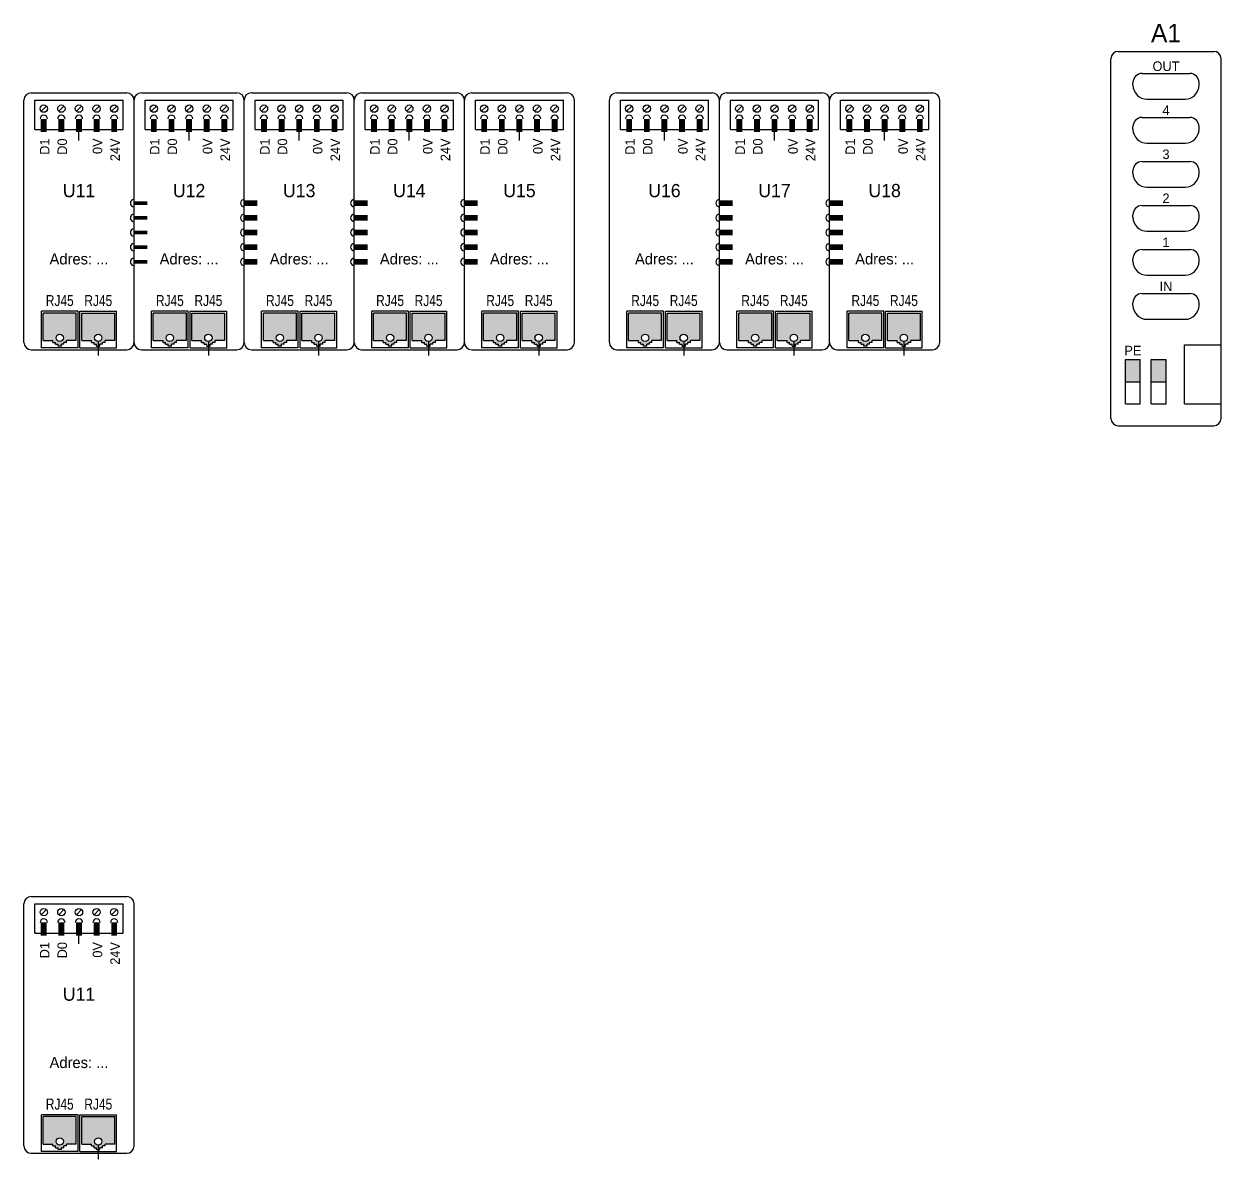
# Model space of a CAD drawing. Header units: millimetres. Extents: x -7152 to 5843, y -5056 to 10205.
# Drawn here: x -6690 to -6526.9, y -250.8 to -96.2 of the extents above; entities that cross this region are included whole.
import ezdxf
from ezdxf.enums import TextEntityAlignment as Align

# ---------------------------------------------------------------- set-up
doc = ezdxf.new("R2010")
doc.units = ezdxf.units.MM
doc.styles.add('ISOPLUS', font='isoplus')

msp = doc.modelspace()

# ---------------------------------------------------------------- hatches: boundary and pattern name
at = {"linetype": 'Continuous'}
h = msp.add_hatch(color=254, dxfattribs=at)
h.dxf.hatch_style = 1
h.paths.add_polyline_path([(-6682.84, -135.55), (-6687.34, -135.55), (-6687.34, -139.3), (-6686.015, -139.3), (-6686.015, -139.55), (-6685.665, -139.55), (-6685.665, -139.8), (-6685.315, -139.8), (-6685.315, -140.05), (-6685.09, -140.05), (-6685.09, -139.432, -0.4142136), (-6685.59, -138.932, -1), (-6684.59, -138.932, -0.4142136), (-6685.09, -139.432), (-6685.09, -140.05), (-6684.865, -140.05), (-6684.865, -139.8), (-6684.515, -139.8), (-6684.515, -139.55), (-6684.165, -139.55), (-6684.165, -139.3), (-6682.84, -139.3)])
h = msp.add_hatch(color=254, dxfattribs=at)
h.dxf.hatch_style = 1
h.paths.add_polyline_path([(-6677.59, -135.55), (-6682.09, -135.55), (-6682.09, -139.3), (-6680.765, -139.3), (-6680.765, -139.55), (-6680.415, -139.55), (-6680.415, -139.8), (-6680.065, -139.8), (-6680.065, -140.05), (-6679.84, -140.05), (-6679.84, -139.432, -0.4142136), (-6680.34, -138.932, -1), (-6679.34, -138.932, -0.4142136), (-6679.84, -139.432), (-6679.84, -140.05), (-6679.615, -140.05), (-6679.615, -139.8), (-6679.265, -139.8), (-6679.265, -139.55), (-6678.915, -139.55), (-6678.915, -139.3), (-6677.59, -139.3)])
h = msp.add_hatch(color=254, dxfattribs=at)
h.dxf.hatch_style = 1
h.paths.add_polyline_path([(-6667.84, -135.55), (-6672.34, -135.55), (-6672.34, -139.3), (-6671.015, -139.3), (-6671.015, -139.55), (-6670.665, -139.55), (-6670.665, -139.8), (-6670.315, -139.8), (-6670.315, -140.05), (-6670.09, -140.05), (-6670.09, -139.432, -0.4142136), (-6670.59, -138.932, -1), (-6669.59, -138.932, -0.4142136), (-6670.09, -139.432), (-6670.09, -140.05), (-6669.865, -140.05), (-6669.865, -139.8), (-6669.515, -139.8), (-6669.515, -139.55), (-6669.165, -139.55), (-6669.165, -139.3), (-6667.84, -139.3)])
h = msp.add_hatch(color=254, dxfattribs=at)
h.dxf.hatch_style = 1
h.paths.add_polyline_path([(-6662.59, -135.55), (-6667.09, -135.55), (-6667.09, -139.3), (-6665.765, -139.3), (-6665.765, -139.55), (-6665.415, -139.55), (-6665.415, -139.8), (-6665.065, -139.8), (-6665.065, -140.05), (-6664.84, -140.05), (-6664.84, -139.432, -0.4142136), (-6665.34, -138.932, -1), (-6664.34, -138.932, -0.4142136), (-6664.84, -139.432), (-6664.84, -140.05), (-6664.615, -140.05), (-6664.615, -139.8), (-6664.265, -139.8), (-6664.265, -139.55), (-6663.915, -139.55), (-6663.915, -139.3), (-6662.59, -139.3)])
h = msp.add_hatch(color=254, dxfattribs=at)
h.dxf.hatch_style = 1
h.paths.add_polyline_path([(-6652.84, -135.55), (-6657.34, -135.55), (-6657.34, -139.3), (-6656.015, -139.3), (-6656.015, -139.55), (-6655.665, -139.55), (-6655.665, -139.8), (-6655.315, -139.8), (-6655.315, -140.05), (-6655.09, -140.05), (-6655.09, -139.432, -0.4142136), (-6655.59, -138.932, -1), (-6654.59, -138.932, -0.4142136), (-6655.09, -139.432), (-6655.09, -140.05), (-6654.865, -140.05), (-6654.865, -139.8), (-6654.515, -139.8), (-6654.515, -139.55), (-6654.165, -139.55), (-6654.165, -139.3), (-6652.84, -139.3)])
h = msp.add_hatch(color=254, dxfattribs=at)
h.dxf.hatch_style = 1
h.paths.add_polyline_path([(-6647.59, -135.55), (-6652.09, -135.55), (-6652.09, -139.3), (-6650.765, -139.3), (-6650.765, -139.55), (-6650.415, -139.55), (-6650.415, -139.8), (-6650.065, -139.8), (-6650.065, -140.05), (-6649.84, -140.05), (-6649.84, -139.432, -0.4142136), (-6650.34, -138.932, -1), (-6649.34, -138.932, -0.4142136), (-6649.84, -139.432), (-6649.84, -140.05), (-6649.615, -140.05), (-6649.615, -139.8), (-6649.265, -139.8), (-6649.265, -139.55), (-6648.915, -139.55), (-6648.915, -139.3), (-6647.59, -139.3)])
h = msp.add_hatch(color=254, dxfattribs=at)
h.dxf.hatch_style = 1
h.paths.add_polyline_path([(-6637.84, -135.55), (-6642.34, -135.55), (-6642.34, -139.3), (-6641.015, -139.3), (-6641.015, -139.55), (-6640.665, -139.55), (-6640.665, -139.8), (-6640.315, -139.8), (-6640.315, -140.05), (-6640.09, -140.05), (-6640.09, -139.432, -0.4142136), (-6640.59, -138.932, -1), (-6639.59, -138.932, -0.4142136), (-6640.09, -139.432), (-6640.09, -140.05), (-6639.865, -140.05), (-6639.865, -139.8), (-6639.515, -139.8), (-6639.515, -139.55), (-6639.165, -139.55), (-6639.165, -139.3), (-6637.84, -139.3)])
h = msp.add_hatch(color=254, dxfattribs=at)
h.dxf.hatch_style = 1
h.paths.add_polyline_path([(-6632.59, -135.55), (-6637.09, -135.55), (-6637.09, -139.3), (-6635.765, -139.3), (-6635.765, -139.55), (-6635.415, -139.55), (-6635.415, -139.8), (-6635.065, -139.8), (-6635.065, -140.05), (-6634.84, -140.05), (-6634.84, -139.432, -0.4142136), (-6635.34, -138.932, -1), (-6634.34, -138.932, -0.4142136), (-6634.84, -139.432), (-6634.84, -140.05), (-6634.615, -140.05), (-6634.615, -139.8), (-6634.265, -139.8), (-6634.265, -139.55), (-6633.915, -139.55), (-6633.915, -139.3), (-6632.59, -139.3)])
h = msp.add_hatch(color=254, dxfattribs=at)
h.dxf.hatch_style = 1
h.paths.add_polyline_path([(-6622.84, -135.55), (-6627.34, -135.55), (-6627.34, -139.3), (-6626.015, -139.3), (-6626.015, -139.55), (-6625.665, -139.55), (-6625.665, -139.8), (-6625.315, -139.8), (-6625.315, -140.05), (-6625.09, -140.05), (-6625.09, -139.432, -0.4142136), (-6625.59, -138.932, -1), (-6624.59, -138.932, -0.4142136), (-6625.09, -139.432), (-6625.09, -140.05), (-6624.865, -140.05), (-6624.865, -139.8), (-6624.515, -139.8), (-6624.515, -139.55), (-6624.165, -139.55), (-6624.165, -139.3), (-6622.84, -139.3)])
h = msp.add_hatch(color=254, dxfattribs=at)
h.dxf.hatch_style = 1
h.paths.add_polyline_path([(-6619.34, -138.932, -0.4142136), (-6619.84, -139.432), (-6619.84, -140.05), (-6619.615, -140.05), (-6619.615, -139.8), (-6619.265, -139.8), (-6619.265, -139.55), (-6618.915, -139.55), (-6618.915, -139.3), (-6617.59, -139.3), (-6617.59, -135.55), (-6622.09, -135.55), (-6622.09, -139.3), (-6620.765, -139.3), (-6620.765, -139.55), (-6620.415, -139.55), (-6620.415, -139.8), (-6620.065, -139.8), (-6620.065, -140.05), (-6619.84, -140.05), (-6619.84, -139.432, -0.4142136), (-6620.34, -138.932, -1)])
h = msp.add_hatch(color=254, dxfattribs=at)
h.dxf.hatch_style = 1
h.paths.add_polyline_path([(-6603.088, -135.55), (-6607.588, -135.55), (-6607.588, -139.3), (-6606.263, -139.3), (-6606.263, -139.55), (-6605.913, -139.55), (-6605.913, -139.8), (-6605.563, -139.8), (-6605.563, -140.05), (-6605.338, -140.05), (-6605.338, -139.432, -0.4142136), (-6605.838, -138.932, -1), (-6604.838, -138.932, -0.4142136), (-6605.338, -139.432), (-6605.338, -140.05), (-6605.113, -140.05), (-6605.113, -139.8), (-6604.763, -139.8), (-6604.763, -139.55), (-6604.413, -139.55), (-6604.413, -139.3), (-6603.088, -139.3)])
h = msp.add_hatch(color=254, dxfattribs=at)
h.dxf.hatch_style = 1
h.paths.add_polyline_path([(-6597.838, -135.55), (-6602.338, -135.55), (-6602.338, -139.3), (-6601.013, -139.3), (-6601.013, -139.55), (-6600.663, -139.55), (-6600.663, -139.8), (-6600.313, -139.8), (-6600.313, -140.05), (-6600.088, -140.05), (-6600.088, -139.432, -0.4142136), (-6600.588, -138.932, -1), (-6599.588, -138.932, -0.4142136), (-6600.088, -139.432), (-6600.088, -140.05), (-6599.863, -140.05), (-6599.863, -139.8), (-6599.513, -139.8), (-6599.513, -139.55), (-6599.163, -139.55), (-6599.163, -139.3), (-6597.838, -139.3)])
h = msp.add_hatch(color=254, dxfattribs=at)
h.dxf.hatch_style = 1
h.paths.add_polyline_path([(-6588.088, -135.55), (-6592.588, -135.55), (-6592.588, -139.3), (-6591.263, -139.3), (-6591.263, -139.55), (-6590.913, -139.55), (-6590.913, -139.8), (-6590.563, -139.8), (-6590.563, -140.05), (-6590.338, -140.05), (-6590.338, -139.432, -0.4142136), (-6590.838, -138.932, -1), (-6589.838, -138.932, -0.4142136), (-6590.338, -139.432), (-6590.338, -140.05), (-6590.113, -140.05), (-6590.113, -139.8), (-6589.763, -139.8), (-6589.763, -139.55), (-6589.413, -139.55), (-6589.413, -139.3), (-6588.088, -139.3)])
h = msp.add_hatch(color=254, dxfattribs=at)
h.dxf.hatch_style = 1
h.paths.add_polyline_path([(-6582.838, -135.55), (-6587.338, -135.55), (-6587.338, -139.3), (-6586.013, -139.3), (-6586.013, -139.55), (-6585.663, -139.55), (-6585.663, -139.8), (-6585.313, -139.8), (-6585.313, -140.05), (-6585.088, -140.05), (-6585.088, -139.432, -0.4142136), (-6585.588, -138.932, -1), (-6584.588, -138.932, -0.4142136), (-6585.088, -139.432), (-6585.088, -140.05), (-6584.863, -140.05), (-6584.863, -139.8), (-6584.513, -139.8), (-6584.513, -139.55), (-6584.163, -139.55), (-6584.163, -139.3), (-6582.838, -139.3)])
h = msp.add_hatch(color=254, dxfattribs=at)
h.dxf.hatch_style = 1
h.paths.add_polyline_path([(-6573.088, -135.55), (-6577.588, -135.55), (-6577.588, -139.3), (-6576.263, -139.3), (-6576.263, -139.55), (-6575.913, -139.55), (-6575.913, -139.8), (-6575.563, -139.8), (-6575.563, -140.05), (-6575.338, -140.05), (-6575.338, -139.432, -0.4142136), (-6575.838, -138.932, -1), (-6574.838, -138.932, -0.4142136), (-6575.338, -139.432), (-6575.338, -140.05), (-6575.113, -140.05), (-6575.113, -139.8), (-6574.763, -139.8), (-6574.763, -139.55), (-6574.413, -139.55), (-6574.413, -139.3), (-6573.088, -139.3)])
h = msp.add_hatch(color=254, dxfattribs=at)
h.dxf.hatch_style = 1
h.paths.add_polyline_path([(-6567.838, -135.55), (-6572.338, -135.55), (-6572.338, -139.3), (-6571.013, -139.3), (-6571.013, -139.55), (-6570.663, -139.55), (-6570.663, -139.8), (-6570.313, -139.8), (-6570.313, -140.05), (-6570.088, -140.05), (-6570.088, -139.432, -0.4142136), (-6570.588, -138.932, -1), (-6569.588, -138.932, -0.4142136), (-6570.088, -139.432), (-6570.088, -140.05), (-6569.863, -140.05), (-6569.863, -139.8), (-6569.513, -139.8), (-6569.513, -139.55), (-6569.163, -139.55), (-6569.163, -139.3), (-6567.838, -139.3)])
h = msp.add_hatch(color=254, dxfattribs=at)
h.dxf.hatch_style = 1
h.paths.add_polyline_path([(-6537.882, -141.905), (-6539.882, -141.905), (-6539.882, -144.905), (-6537.882, -144.905)])
h = msp.add_hatch(color=254, dxfattribs=at)
h.dxf.hatch_style = 1
h.paths.add_polyline_path([(-6536.382, -144.905), (-6534.382, -144.905), (-6534.382, -141.905), (-6536.382, -141.905)])
h = msp.add_hatch(color=254, dxfattribs=at)
h.dxf.hatch_style = 1
h.paths.add_polyline_path([(-6682.84, -245.047), (-6687.34, -245.047), (-6687.34, -248.797), (-6686.015, -248.797), (-6686.015, -249.047), (-6685.665, -249.047), (-6685.665, -249.297), (-6685.315, -249.297), (-6685.315, -249.547), (-6685.09, -249.547), (-6685.09, -248.93, -0.4142136), (-6685.59, -248.43, -1), (-6684.59, -248.43, -0.4142136), (-6685.09, -248.93), (-6685.09, -249.547), (-6684.865, -249.547), (-6684.865, -249.297), (-6684.515, -249.297), (-6684.515, -249.047), (-6684.165, -249.047), (-6684.165, -248.797), (-6682.84, -248.797)])
h = msp.add_hatch(color=254, dxfattribs=at)
h.dxf.hatch_style = 1
h.paths.add_polyline_path([(-6677.59, -245.047), (-6682.09, -245.047), (-6682.09, -248.797), (-6680.765, -248.797), (-6680.765, -249.047), (-6680.415, -249.047), (-6680.415, -249.297), (-6680.065, -249.297), (-6680.065, -249.547), (-6679.84, -249.547), (-6679.84, -248.93, -0.4142136), (-6680.34, -248.43, -1), (-6679.34, -248.43, -0.4142136), (-6679.84, -248.93), (-6679.84, -249.547), (-6679.615, -249.547), (-6679.615, -249.297), (-6679.265, -249.297), (-6679.265, -249.047), (-6678.915, -249.047), (-6678.915, -248.797), (-6677.59, -248.797)])

# ---------------------------------------------------------------- linework, layer by layer
at = {"color": 7, "linetype": 'Continuous'}
for p, q in [((-6541.882, -149.905), (-6541.882, -100.905)), ((-6540.882, -99.905), (-6527.882, -99.905)), ((-6526.882, -149.905), (-6526.882, -100.905)), ((-6538.882, -104.505), (-6538.882, -104.155)), ((-6537.632, -102.905), (-6531.132, -102.905)), ((-6529.882, -104.505), (-6529.882, -104.155)), ((-6688.965, -105.55), (-6675.965, -105.55)), ((-6673.965, -105.55), (-6660.965, -105.55)), ((-6658.965, -105.55), (-6645.965, -105.55)), ((-6643.965, -105.55), (-6630.965, -105.55)), ((-6628.965, -105.55), (-6615.965, -105.55)), ((-6609.213, -105.55), (-6596.213, -105.55)), ((-6594.213, -105.55), (-6581.213, -105.55)), ((-6579.213, -105.55), (-6566.213, -105.55)), ((-6689.965, -139.55), (-6689.965, -106.55)), ((-6688.465, -106.55), (-6676.465, -106.55)), ((-6688.465, -110.55), (-6688.465, -106.55)), ((-6687.618, -108.056), (-6686.911, -107.349)), ((-6685.218, -108.056), (-6684.511, -107.349)), ((-6682.818, -108.056), (-6682.111, -107.349)), ((-6680.418, -108.056), (-6679.711, -107.349)), ((-6678.018, -108.056), (-6677.311, -107.349)), ((-6676.465, -110.55), (-6676.465, -106.55)), ((-6674.965, -139.55), (-6674.965, -106.55)), ((-6673.465, -106.55), (-6661.465, -106.55)), ((-6673.465, -110.55), (-6673.465, -106.55)), ((-6672.618, -108.056), (-6671.911, -107.349)), ((-6670.218, -108.056), (-6669.511, -107.349)), ((-6667.818, -108.056), (-6667.111, -107.349)), ((-6665.418, -108.056), (-6664.711, -107.349)), ((-6663.018, -108.056), (-6662.311, -107.349)), ((-6661.465, -110.55), (-6661.465, -106.55)), ((-6659.965, -139.55), (-6659.965, -106.55)), ((-6658.465, -106.55), (-6646.465, -106.55)), ((-6658.465, -110.55), (-6658.465, -106.55)), ((-6657.618, -108.056), (-6656.911, -107.349)), ((-6655.218, -108.056), (-6654.511, -107.349)), ((-6652.818, -108.056), (-6652.111, -107.349)), ((-6650.418, -108.056), (-6649.711, -107.349)), ((-6648.018, -108.056), (-6647.311, -107.349)), ((-6646.465, -110.55), (-6646.465, -106.55)), ((-6644.965, -139.55), (-6644.965, -106.55)), ((-6643.465, -106.55), (-6631.465, -106.55)), ((-6643.465, -110.55), (-6643.465, -106.55)), ((-6642.618, -108.056), (-6641.911, -107.349)), ((-6640.218, -108.056), (-6639.511, -107.349)), ((-6637.818, -108.056), (-6637.111, -107.349)), ((-6635.418, -108.056), (-6634.711, -107.349)), ((-6633.018, -108.056), (-6632.311, -107.349)), ((-6631.465, -110.55), (-6631.465, -106.55)), ((-6629.965, -139.55), (-6629.965, -106.55)), ((-6628.465, -106.55), (-6616.465, -106.55)), ((-6628.465, -110.55), (-6628.465, -106.55)), ((-6627.618, -108.056), (-6626.911, -107.349)), ((-6625.218, -108.056), (-6624.511, -107.349)), ((-6622.818, -108.056), (-6622.111, -107.349)), ((-6620.418, -108.056), (-6619.711, -107.349)), ((-6618.018, -108.056), (-6617.311, -107.349)), ((-6616.465, -110.55), (-6616.465, -106.55)), ((-6614.965, -139.55), (-6614.965, -106.55)), ((-6610.213, -139.55), (-6610.213, -106.55)), ((-6608.713, -106.55), (-6596.713, -106.55)), ((-6608.713, -110.55), (-6608.713, -106.55)), ((-6607.867, -108.056), (-6607.16, -107.349)), ((-6605.467, -108.056), (-6604.76, -107.349)), ((-6603.067, -108.056), (-6602.36, -107.349)), ((-6600.667, -108.056), (-6599.96, -107.349)), ((-6598.267, -108.056), (-6597.56, -107.349)), ((-6596.713, -110.55), (-6596.713, -106.55)), ((-6595.213, -139.55), (-6595.213, -106.55)), ((-6593.713, -106.55), (-6581.713, -106.55)), ((-6593.713, -110.55), (-6593.713, -106.55)), ((-6592.867, -108.056), (-6592.16, -107.349)), ((-6590.467, -108.056), (-6589.76, -107.349)), ((-6588.067, -108.056), (-6587.36, -107.349)), ((-6585.667, -108.056), (-6584.96, -107.349)), ((-6583.267, -108.056), (-6582.56, -107.349)), ((-6581.713, -110.55), (-6581.713, -106.55)), ((-6580.213, -139.55), (-6580.213, -106.55)), ((-6578.713, -106.55), (-6566.713, -106.55)), ((-6578.713, -110.55), (-6578.713, -106.55)), ((-6577.867, -108.056), (-6577.16, -107.349)), ((-6575.467, -108.056), (-6574.76, -107.349)), ((-6573.067, -108.056), (-6572.36, -107.349)), ((-6570.667, -108.056), (-6569.96, -107.349)), ((-6568.267, -108.056), (-6567.56, -107.349)), ((-6566.713, -110.55), (-6566.713, -106.55)), ((-6565.213, -139.55), (-6565.213, -106.55)), ((-6536.982, -106.405), (-6531.782, -106.405)), ((-6537.632, -108.905), (-6531.132, -108.905)), ((-6688.465, -110.55), (-6676.465, -110.55)), ((-6682.465, -112.025), (-6682.465, -109.779)), ((-6673.465, -110.55), (-6661.465, -110.55)), ((-6667.465, -112.025), (-6667.465, -109.779)), ((-6658.465, -110.55), (-6646.465, -110.55)), ((-6652.465, -112.025), (-6652.465, -109.779)), ((-6643.465, -110.55), (-6631.465, -110.55)), ((-6637.465, -112.025), (-6637.465, -109.779)), ((-6628.465, -110.55), (-6616.465, -110.55)), ((-6622.465, -112.025), (-6622.465, -109.779)), ((-6608.713, -110.55), (-6596.713, -110.55)), ((-6602.713, -112.025), (-6602.713, -109.779)), ((-6593.713, -110.55), (-6581.713, -110.55)), ((-6587.713, -112.025), (-6587.713, -109.779)), ((-6578.713, -110.55), (-6566.713, -110.55)), ((-6572.713, -112.025), (-6572.713, -109.779)), ((-6538.882, -110.505), (-6538.882, -110.155)), ((-6529.882, -110.505), (-6529.882, -110.155)), ((-6536.982, -112.405), (-6531.782, -112.405)), ((-6537.632, -114.905), (-6531.132, -114.905)), ((-6538.882, -116.505), (-6538.882, -116.155)), ((-6529.882, -116.505), (-6529.882, -116.155)), ((-6536.982, -118.405), (-6531.782, -118.405)), ((-6538.882, -122.505), (-6538.882, -122.155)), ((-6537.632, -120.905), (-6531.132, -120.905)), ((-6529.882, -122.505), (-6529.882, -122.155)), ((-6536.982, -124.405), (-6531.782, -124.405)), ((-6537.632, -126.905), (-6531.132, -126.905)), ((-6538.882, -128.505), (-6538.882, -128.155)), ((-6529.882, -128.505), (-6529.882, -128.155)), ((-6536.982, -130.405), (-6531.782, -130.405)), ((-6537.632, -132.905), (-6531.132, -132.905)), ((-6682.59, -135.3), (-6687.59, -135.3)), ((-6687.59, -140.3), (-6687.59, -135.3)), ((-6682.59, -140.3), (-6682.59, -135.3)), ((-6682.34, -140.3), (-6682.34, -135.3)), ((-6682.34, -135.3), (-6677.34, -135.3)), ((-6677.34, -140.3), (-6677.34, -135.3)), ((-6667.59, -135.3), (-6672.59, -135.3)), ((-6672.59, -140.3), (-6672.59, -135.3)), ((-6667.59, -140.3), (-6667.59, -135.3)), ((-6667.34, -135.3), (-6662.34, -135.3)), ((-6667.34, -140.3), (-6667.34, -135.3)), ((-6662.34, -140.3), (-6662.34, -135.3)), ((-6652.59, -135.3), (-6657.59, -135.3)), ((-6657.59, -140.3), (-6657.59, -135.3)), ((-6652.59, -140.3), (-6652.59, -135.3)), ((-6652.34, -135.3), (-6647.34, -135.3)), ((-6652.34, -140.3), (-6652.34, -135.3)), ((-6647.34, -140.3), (-6647.34, -135.3)), ((-6642.59, -140.3), (-6642.59, -135.3)), ((-6637.59, -135.3), (-6642.59, -135.3)), ((-6637.59, -140.3), (-6637.59, -135.3)), ((-6637.34, -140.3), (-6637.34, -135.3)), ((-6637.34, -135.3), (-6632.34, -135.3)), ((-6632.34, -140.3), (-6632.34, -135.3)), ((-6622.59, -135.3), (-6627.59, -135.3)), ((-6627.59, -140.3), (-6627.59, -135.3)), ((-6622.59, -140.3), (-6622.59, -135.3)), ((-6622.34, -135.3), (-6617.34, -135.3)), ((-6622.34, -140.3), (-6622.34, -135.3)), ((-6617.34, -140.3), (-6617.34, -135.3)), ((-6602.838, -135.3), (-6607.838, -135.3)), ((-6607.838, -140.3), (-6607.838, -135.3)), ((-6602.838, -140.3), (-6602.838, -135.3)), ((-6602.588, -135.3), (-6597.588, -135.3)), ((-6602.588, -140.3), (-6602.588, -135.3)), ((-6597.588, -140.3), (-6597.588, -135.3)), ((-6587.838, -135.3), (-6592.838, -135.3)), ((-6592.838, -140.3), (-6592.838, -135.3)), ((-6587.838, -140.3), (-6587.838, -135.3)), ((-6587.588, -135.3), (-6582.588, -135.3)), ((-6587.588, -140.3), (-6587.588, -135.3)), ((-6582.588, -140.3), (-6582.588, -135.3)), ((-6572.838, -135.3), (-6577.838, -135.3)), ((-6577.838, -140.3), (-6577.838, -135.3)), ((-6572.838, -140.3), (-6572.838, -135.3)), ((-6572.588, -135.3), (-6567.588, -135.3)), ((-6572.588, -140.3), (-6572.588, -135.3)), ((-6567.588, -140.3), (-6567.588, -135.3)), ((-6538.882, -134.505), (-6538.882, -134.155)), ((-6529.882, -134.505), (-6529.882, -134.155)), ((-6682.84, -135.55), (-6687.34, -135.55)), ((-6687.34, -139.3), (-6687.34, -135.55)), ((-6682.84, -139.3), (-6682.84, -135.55)), ((-6682.09, -135.55), (-6677.59, -135.55)), ((-6682.09, -139.3), (-6682.09, -135.55)), ((-6677.59, -139.3), (-6677.59, -135.55)), ((-6667.84, -135.55), (-6672.34, -135.55)), ((-6672.34, -139.3), (-6672.34, -135.55)), ((-6667.84, -139.3), (-6667.84, -135.55)), ((-6667.09, -135.55), (-6662.59, -135.55)), ((-6667.09, -139.3), (-6667.09, -135.55)), ((-6662.59, -139.3), (-6662.59, -135.55)), ((-6652.84, -135.55), (-6657.34, -135.55)), ((-6657.34, -139.3), (-6657.34, -135.55)), ((-6652.84, -139.3), (-6652.84, -135.55)), ((-6652.09, -135.55), (-6647.59, -135.55)), ((-6652.09, -139.3), (-6652.09, -135.55)), ((-6647.59, -139.3), (-6647.59, -135.55)), ((-6637.84, -135.55), (-6642.34, -135.55)), ((-6642.34, -139.3), (-6642.34, -135.55)), ((-6637.84, -139.3), (-6637.84, -135.55)), ((-6637.09, -139.3), (-6637.09, -135.55)), ((-6637.09, -135.55), (-6632.59, -135.55)), ((-6632.59, -139.3), (-6632.59, -135.55)), ((-6622.84, -135.55), (-6627.34, -135.55)), ((-6627.34, -139.3), (-6627.34, -135.55)), ((-6622.84, -139.3), (-6622.84, -135.55)), ((-6622.09, -135.55), (-6617.59, -135.55)), ((-6622.09, -139.3), (-6622.09, -135.55)), ((-6617.59, -139.3), (-6617.59, -135.55)), ((-6603.088, -135.55), (-6607.588, -135.55)), ((-6607.588, -139.3), (-6607.588, -135.55)), ((-6603.088, -139.3), (-6603.088, -135.55)), ((-6602.338, -135.55), (-6597.838, -135.55)), ((-6602.338, -139.3), (-6602.338, -135.55)), ((-6597.838, -139.3), (-6597.838, -135.55)), ((-6588.088, -135.55), (-6592.588, -135.55)), ((-6592.588, -139.3), (-6592.588, -135.55)), ((-6588.088, -139.3), (-6588.088, -135.55)), ((-6587.338, -135.55), (-6582.838, -135.55)), ((-6587.338, -139.3), (-6587.338, -135.55)), ((-6582.838, -139.3), (-6582.838, -135.55)), ((-6573.088, -135.55), (-6577.588, -135.55)), ((-6577.588, -139.3), (-6577.588, -135.55)), ((-6573.088, -139.3), (-6573.088, -135.55)), ((-6572.338, -135.55), (-6567.838, -135.55)), ((-6572.338, -139.3), (-6572.338, -135.55)), ((-6567.838, -139.3), (-6567.838, -135.55)), ((-6536.982, -136.405), (-6531.782, -136.405)), ((-6687.34, -139.3), (-6686.015, -139.3)), ((-6686.015, -139.55), (-6686.015, -139.3)), ((-6686.015, -139.55), (-6685.665, -139.55)), ((-6685.665, -139.8), (-6685.665, -139.55)), ((-6685.665, -139.8), (-6685.315, -139.8)), ((-6685.315, -140.05), (-6685.315, -139.8)), ((-6684.865, -140.05), (-6685.315, -140.05)), ((-6684.515, -139.8), (-6684.865, -139.8)), ((-6684.865, -140.05), (-6684.865, -139.8)), ((-6684.165, -139.55), (-6684.515, -139.55)), ((-6684.515, -139.8), (-6684.515, -139.55)), ((-6682.84, -139.3), (-6684.165, -139.3)), ((-6684.165, -139.55), (-6684.165, -139.3)), ((-6682.09, -139.3), (-6680.765, -139.3)), ((-6680.765, -139.55), (-6680.765, -139.3)), ((-6680.765, -139.55), (-6680.415, -139.55)), ((-6680.415, -139.8), (-6680.415, -139.55)), ((-6680.415, -139.8), (-6680.065, -139.8)), ((-6680.065, -140.05), (-6680.065, -139.8)), ((-6680.065, -140.05), (-6679.615, -140.05)), ((-6679.84, -139.432), (-6679.84, -141.336)), ((-6679.265, -139.8), (-6679.615, -139.8)), ((-6679.615, -140.05), (-6679.615, -139.8)), ((-6678.915, -139.55), (-6679.265, -139.55)), ((-6679.265, -139.8), (-6679.265, -139.55)), ((-6677.59, -139.3), (-6678.915, -139.3)), ((-6678.915, -139.55), (-6678.915, -139.3)), ((-6672.34, -139.3), (-6671.015, -139.3)), ((-6671.015, -139.55), (-6671.015, -139.3)), ((-6671.015, -139.55), (-6670.665, -139.55)), ((-6670.665, -139.8), (-6670.665, -139.55)), ((-6670.665, -139.8), (-6670.315, -139.8)), ((-6670.315, -140.05), (-6670.315, -139.8)), ((-6669.865, -140.05), (-6670.315, -140.05)), ((-6669.515, -139.8), (-6669.865, -139.8)), ((-6669.865, -140.05), (-6669.865, -139.8)), ((-6669.165, -139.55), (-6669.515, -139.55)), ((-6669.515, -139.8), (-6669.515, -139.55)), ((-6667.84, -139.3), (-6669.165, -139.3)), ((-6669.165, -139.55), (-6669.165, -139.3)), ((-6667.09, -139.3), (-6665.765, -139.3)), ((-6665.765, -139.55), (-6665.765, -139.3)), ((-6665.765, -139.55), (-6665.415, -139.55)), ((-6665.415, -139.8), (-6665.415, -139.55)), ((-6665.415, -139.8), (-6665.065, -139.8)), ((-6665.065, -140.05), (-6665.065, -139.8)), ((-6665.065, -140.05), (-6664.615, -140.05)), ((-6664.84, -139.432), (-6664.84, -141.336)), ((-6664.615, -140.05), (-6664.615, -139.8)), ((-6664.265, -139.8), (-6664.615, -139.8)), ((-6663.915, -139.55), (-6664.265, -139.55)), ((-6664.265, -139.8), (-6664.265, -139.55)), ((-6662.59, -139.3), (-6663.915, -139.3)), ((-6663.915, -139.55), (-6663.915, -139.3)), ((-6657.34, -139.3), (-6656.015, -139.3)), ((-6656.015, -139.55), (-6656.015, -139.3)), ((-6656.015, -139.55), (-6655.665, -139.55)), ((-6655.665, -139.8), (-6655.665, -139.55)), ((-6655.665, -139.8), (-6655.315, -139.8)), ((-6655.315, -140.05), (-6655.315, -139.8)), ((-6654.865, -140.05), (-6655.315, -140.05)), ((-6654.515, -139.8), (-6654.865, -139.8)), ((-6654.865, -140.05), (-6654.865, -139.8)), ((-6654.165, -139.55), (-6654.515, -139.55)), ((-6654.515, -139.8), (-6654.515, -139.55)), ((-6652.84, -139.3), (-6654.165, -139.3)), ((-6654.165, -139.55), (-6654.165, -139.3)), ((-6652.09, -139.3), (-6650.765, -139.3)), ((-6650.765, -139.55), (-6650.765, -139.3)), ((-6650.765, -139.55), (-6650.415, -139.55)), ((-6650.415, -139.8), (-6650.415, -139.55)), ((-6650.415, -139.8), (-6650.065, -139.8)), ((-6650.065, -140.05), (-6650.065, -139.8)), ((-6650.065, -140.05), (-6649.615, -140.05)), ((-6649.84, -139.432), (-6649.84, -141.336)), ((-6649.615, -140.05), (-6649.615, -139.8)), ((-6649.265, -139.8), (-6649.615, -139.8)), ((-6648.915, -139.55), (-6649.265, -139.55)), ((-6649.265, -139.8), (-6649.265, -139.55)), ((-6647.59, -139.3), (-6648.915, -139.3)), ((-6648.915, -139.55), (-6648.915, -139.3)), ((-6642.34, -139.3), (-6641.015, -139.3)), ((-6641.015, -139.55), (-6641.015, -139.3)), ((-6641.015, -139.55), (-6640.665, -139.55)), ((-6640.665, -139.8), (-6640.665, -139.55)), ((-6640.665, -139.8), (-6640.315, -139.8)), ((-6640.315, -140.05), (-6640.315, -139.8)), ((-6639.865, -140.05), (-6640.315, -140.05)), ((-6639.515, -139.8), (-6639.865, -139.8)), ((-6639.865, -140.05), (-6639.865, -139.8)), ((-6639.165, -139.55), (-6639.515, -139.55)), ((-6639.515, -139.8), (-6639.515, -139.55)), ((-6637.84, -139.3), (-6639.165, -139.3)), ((-6639.165, -139.55), (-6639.165, -139.3)), ((-6637.09, -139.3), (-6635.765, -139.3)), ((-6635.765, -139.55), (-6635.765, -139.3)), ((-6635.765, -139.55), (-6635.415, -139.55)), ((-6635.415, -139.8), (-6635.415, -139.55)), ((-6635.415, -139.8), (-6635.065, -139.8)), ((-6635.065, -140.05), (-6635.065, -139.8)), ((-6635.065, -140.05), (-6634.615, -140.05)), ((-6634.84, -139.432), (-6634.84, -141.336)), ((-6634.615, -140.05), (-6634.615, -139.8)), ((-6634.265, -139.8), (-6634.615, -139.8)), ((-6634.265, -139.8), (-6634.265, -139.55)), ((-6633.915, -139.55), (-6634.265, -139.55)), ((-6632.59, -139.3), (-6633.915, -139.3)), ((-6633.915, -139.55), (-6633.915, -139.3)), ((-6627.34, -139.3), (-6626.015, -139.3)), ((-6626.015, -139.55), (-6626.015, -139.3)), ((-6626.015, -139.55), (-6625.665, -139.55)), ((-6625.665, -139.8), (-6625.665, -139.55)), ((-6625.665, -139.8), (-6625.315, -139.8)), ((-6625.315, -140.05), (-6625.315, -139.8)), ((-6624.865, -140.05), (-6625.315, -140.05)), ((-6624.515, -139.8), (-6624.865, -139.8)), ((-6624.865, -140.05), (-6624.865, -139.8)), ((-6624.165, -139.55), (-6624.515, -139.55)), ((-6624.515, -139.8), (-6624.515, -139.55)), ((-6622.84, -139.3), (-6624.165, -139.3)), ((-6624.165, -139.55), (-6624.165, -139.3)), ((-6622.09, -139.3), (-6620.765, -139.3)), ((-6620.765, -139.55), (-6620.765, -139.3)), ((-6620.765, -139.55), (-6620.415, -139.55)), ((-6620.415, -139.8), (-6620.415, -139.55)), ((-6620.415, -139.8), (-6620.065, -139.8)), ((-6620.065, -140.05), (-6620.065, -139.8)), ((-6620.065, -140.05), (-6619.615, -140.05)), ((-6619.84, -139.432), (-6619.84, -141.336)), ((-6619.265, -139.8), (-6619.615, -139.8)), ((-6619.615, -140.05), (-6619.615, -139.8)), ((-6618.915, -139.55), (-6619.265, -139.55)), ((-6619.265, -139.8), (-6619.265, -139.55)), ((-6618.915, -139.55), (-6618.915, -139.3)), ((-6617.59, -139.3), (-6618.915, -139.3)), ((-6607.588, -139.3), (-6606.263, -139.3)), ((-6606.263, -139.55), (-6606.263, -139.3)), ((-6606.263, -139.55), (-6605.913, -139.55)), ((-6605.913, -139.8), (-6605.913, -139.55)), ((-6605.913, -139.8), (-6605.563, -139.8)), ((-6605.563, -140.05), (-6605.563, -139.8)), ((-6605.113, -140.05), (-6605.563, -140.05)), ((-6604.763, -139.8), (-6605.113, -139.8)), ((-6605.113, -140.05), (-6605.113, -139.8)), ((-6604.413, -139.55), (-6604.763, -139.55)), ((-6604.763, -139.8), (-6604.763, -139.55)), ((-6603.088, -139.3), (-6604.413, -139.3)), ((-6604.413, -139.55), (-6604.413, -139.3)), ((-6602.338, -139.3), (-6601.013, -139.3)), ((-6601.013, -139.55), (-6601.013, -139.3)), ((-6601.013, -139.55), (-6600.663, -139.55)), ((-6600.663, -139.8), (-6600.663, -139.55)), ((-6600.663, -139.8), (-6600.313, -139.8)), ((-6600.313, -140.05), (-6600.313, -139.8)), ((-6600.313, -140.05), (-6599.863, -140.05)), ((-6600.088, -139.432), (-6600.088, -141.336)), ((-6599.863, -140.05), (-6599.863, -139.8)), ((-6599.513, -139.8), (-6599.863, -139.8)), ((-6599.163, -139.55), (-6599.513, -139.55)), ((-6599.513, -139.8), (-6599.513, -139.55)), ((-6597.838, -139.3), (-6599.163, -139.3)), ((-6599.163, -139.55), (-6599.163, -139.3)), ((-6592.588, -139.3), (-6591.263, -139.3)), ((-6591.263, -139.55), (-6591.263, -139.3)), ((-6591.263, -139.55), (-6590.913, -139.55)), ((-6590.913, -139.8), (-6590.913, -139.55)), ((-6590.913, -139.8), (-6590.563, -139.8)), ((-6590.563, -140.05), (-6590.563, -139.8)), ((-6590.113, -140.05), (-6590.563, -140.05)), ((-6589.763, -139.8), (-6590.113, -139.8)), ((-6590.113, -140.05), (-6590.113, -139.8)), ((-6589.413, -139.55), (-6589.763, -139.55)), ((-6589.763, -139.8), (-6589.763, -139.55)), ((-6588.088, -139.3), (-6589.413, -139.3)), ((-6589.413, -139.55), (-6589.413, -139.3)), ((-6587.338, -139.3), (-6586.013, -139.3)), ((-6586.013, -139.55), (-6586.013, -139.3)), ((-6586.013, -139.55), (-6585.663, -139.55)), ((-6585.663, -139.8), (-6585.663, -139.55)), ((-6585.663, -139.8), (-6585.313, -139.8)), ((-6585.313, -140.05), (-6585.313, -139.8)), ((-6585.313, -140.05), (-6584.863, -140.05)), ((-6585.088, -139.432), (-6585.088, -141.336)), ((-6584.863, -140.05), (-6584.863, -139.8)), ((-6584.513, -139.8), (-6584.863, -139.8)), ((-6584.163, -139.55), (-6584.513, -139.55)), ((-6584.513, -139.8), (-6584.513, -139.55)), ((-6582.838, -139.3), (-6584.163, -139.3)), ((-6584.163, -139.55), (-6584.163, -139.3)), ((-6577.588, -139.3), (-6576.263, -139.3)), ((-6576.263, -139.55), (-6576.263, -139.3)), ((-6576.263, -139.55), (-6575.913, -139.55)), ((-6575.913, -139.8), (-6575.913, -139.55)), ((-6575.913, -139.8), (-6575.563, -139.8)), ((-6575.563, -140.05), (-6575.563, -139.8)), ((-6575.113, -140.05), (-6575.563, -140.05)), ((-6574.763, -139.8), (-6575.113, -139.8)), ((-6575.113, -140.05), (-6575.113, -139.8)), ((-6574.413, -139.55), (-6574.763, -139.55)), ((-6574.763, -139.8), (-6574.763, -139.55)), ((-6573.088, -139.3), (-6574.413, -139.3)), ((-6574.413, -139.55), (-6574.413, -139.3)), ((-6572.338, -139.3), (-6571.013, -139.3)), ((-6571.013, -139.55), (-6571.013, -139.3)), ((-6571.013, -139.55), (-6570.663, -139.55)), ((-6570.663, -139.8), (-6570.663, -139.55)), ((-6570.663, -139.8), (-6570.313, -139.8)), ((-6570.313, -140.05), (-6570.313, -139.8)), ((-6570.313, -140.05), (-6569.863, -140.05)), ((-6570.088, -139.432), (-6570.088, -141.336)), ((-6569.863, -140.05), (-6569.863, -139.8)), ((-6569.513, -139.8), (-6569.863, -139.8)), ((-6569.163, -139.55), (-6569.513, -139.55)), ((-6569.513, -139.8), (-6569.513, -139.55)), ((-6567.838, -139.3), (-6569.163, -139.3)), ((-6569.163, -139.55), (-6569.163, -139.3)), ((-6531.882, -147.905), (-6531.882, -139.905)), ((-6531.882, -139.905), (-6526.882, -139.905)), ((-6688.965, -140.55), (-6675.965, -140.55)), ((-6682.59, -140.3), (-6687.59, -140.3)), ((-6682.34, -140.3), (-6677.34, -140.3)), ((-6673.965, -140.55), (-6660.965, -140.55)), ((-6667.59, -140.3), (-6672.59, -140.3)), ((-6667.34, -140.3), (-6662.34, -140.3)), ((-6658.965, -140.55), (-6645.965, -140.55)), ((-6652.59, -140.3), (-6657.59, -140.3)), ((-6652.34, -140.3), (-6647.34, -140.3)), ((-6643.965, -140.55), (-6630.965, -140.55)), ((-6637.59, -140.3), (-6642.59, -140.3)), ((-6637.34, -140.3), (-6632.34, -140.3)), ((-6628.965, -140.55), (-6615.965, -140.55)), ((-6622.59, -140.3), (-6627.59, -140.3)), ((-6622.34, -140.3), (-6617.34, -140.3)), ((-6609.213, -140.55), (-6596.213, -140.55)), ((-6602.838, -140.3), (-6607.838, -140.3)), ((-6602.588, -140.3), (-6597.588, -140.3)), ((-6594.213, -140.55), (-6581.213, -140.55)), ((-6587.838, -140.3), (-6592.838, -140.3)), ((-6587.588, -140.3), (-6582.588, -140.3)), ((-6579.213, -140.55), (-6566.213, -140.55)), ((-6572.838, -140.3), (-6577.838, -140.3)), ((-6572.588, -140.3), (-6567.588, -140.3)), ((-6539.882, -141.905), (-6537.882, -141.905)), ((-6539.882, -147.905), (-6539.882, -141.905)), ((-6537.882, -147.905), (-6537.882, -141.905)), ((-6536.382, -141.905), (-6534.382, -141.905)), ((-6536.382, -147.905), (-6536.382, -141.905)), ((-6534.382, -147.905), (-6534.382, -141.905)), ((-6539.882, -144.905), (-6537.882, -144.905)), ((-6536.382, -144.905), (-6534.382, -144.905)), ((-6539.882, -147.905), (-6537.882, -147.905)), ((-6536.382, -147.905), (-6534.382, -147.905)), ((-6531.882, -147.905), (-6526.882, -147.905)), ((-6540.882, -150.905), (-6527.882, -150.905)), ((-6688.965, -215.047), (-6675.965, -215.047)), ((-6689.965, -249.047), (-6689.965, -216.047)), ((-6688.465, -216.047), (-6676.465, -216.047)), ((-6688.465, -220.047), (-6688.465, -216.047)), ((-6687.618, -217.553), (-6686.911, -216.846)), ((-6685.218, -217.553), (-6684.511, -216.846)), ((-6682.818, -217.553), (-6682.111, -216.846)), ((-6680.418, -217.553), (-6679.711, -216.846)), ((-6678.018, -217.553), (-6677.311, -216.846)), ((-6676.465, -220.047), (-6676.465, -216.047)), ((-6674.965, -249.047), (-6674.965, -216.047)), ((-6688.465, -220.047), (-6676.465, -220.047)), ((-6682.465, -221.522), (-6682.465, -219.277)), ((-6682.59, -244.797), (-6687.59, -244.797)), ((-6687.59, -249.797), (-6687.59, -244.797)), ((-6682.84, -245.047), (-6687.34, -245.047)), ((-6687.34, -248.797), (-6687.34, -245.047)), ((-6682.84, -248.797), (-6682.84, -245.047)), ((-6682.59, -249.797), (-6682.59, -244.797)), ((-6682.34, -249.797), (-6682.34, -244.797)), ((-6682.34, -244.797), (-6677.34, -244.797)), ((-6682.09, -245.047), (-6677.59, -245.047)), ((-6682.09, -248.797), (-6682.09, -245.047)), ((-6677.59, -248.797), (-6677.59, -245.047)), ((-6677.34, -249.797), (-6677.34, -244.797)), ((-6687.34, -248.797), (-6686.015, -248.797)), ((-6686.015, -249.047), (-6686.015, -248.797)), ((-6686.015, -249.047), (-6685.665, -249.047)), ((-6685.665, -249.297), (-6685.665, -249.047)), ((-6685.665, -249.297), (-6685.315, -249.297)), ((-6685.315, -249.547), (-6685.315, -249.297)), ((-6684.515, -249.297), (-6684.865, -249.297)), ((-6684.865, -249.547), (-6684.865, -249.297)), ((-6684.165, -249.047), (-6684.515, -249.047)), ((-6684.515, -249.297), (-6684.515, -249.047)), ((-6682.84, -248.797), (-6684.165, -248.797)), ((-6684.165, -249.047), (-6684.165, -248.797)), ((-6682.09, -248.797), (-6680.765, -248.797)), ((-6680.765, -249.047), (-6680.765, -248.797)), ((-6680.765, -249.047), (-6680.415, -249.047)), ((-6680.415, -249.297), (-6680.415, -249.047)), ((-6680.415, -249.297), (-6680.065, -249.297)), ((-6680.065, -249.547), (-6680.065, -249.297)), ((-6679.84, -248.93), (-6679.84, -250.833)), ((-6679.265, -249.297), (-6679.615, -249.297)), ((-6679.615, -249.547), (-6679.615, -249.297)), ((-6678.915, -249.047), (-6679.265, -249.047)), ((-6679.265, -249.297), (-6679.265, -249.047)), ((-6677.59, -248.797), (-6678.915, -248.797)), ((-6678.915, -249.047), (-6678.915, -248.797)), ((-6688.965, -250.047), (-6675.965, -250.047)), ((-6682.59, -249.797), (-6687.59, -249.797)), ((-6684.865, -249.547), (-6685.315, -249.547)), ((-6682.34, -249.797), (-6677.34, -249.797)), ((-6680.065, -249.547), (-6679.615, -249.547))]:
    msp.add_line(p, q, dxfattribs=at)
for points, const_width in [([(-6687.265, -109.096), (-6687.265, -110.902)], 0.8), ([(-6684.865, -109.096), (-6684.865, -110.902)], 0.8), ([(-6682.465, -109.096), (-6682.465, -110.902)], 0.8), ([(-6680.065, -109.096), (-6680.065, -110.902)], 0.8), ([(-6677.665, -109.096), (-6677.665, -110.902)], 0.8), ([(-6672.265, -109.096), (-6672.265, -110.902)], 0.8), ([(-6669.865, -109.096), (-6669.865, -110.902)], 0.8), ([(-6667.465, -109.096), (-6667.465, -110.902)], 0.8), ([(-6665.065, -109.096), (-6665.065, -110.902)], 0.8), ([(-6662.665, -109.096), (-6662.665, -110.902)], 0.8), ([(-6657.265, -109.096), (-6657.265, -110.902)], 0.8), ([(-6654.865, -109.096), (-6654.865, -110.902)], 0.8), ([(-6652.465, -109.096), (-6652.465, -110.902)], 0.8), ([(-6650.065, -109.096), (-6650.065, -110.902)], 0.8), ([(-6647.665, -109.096), (-6647.665, -110.902)], 0.8), ([(-6642.265, -109.096), (-6642.265, -110.902)], 0.8), ([(-6639.865, -109.096), (-6639.865, -110.902)], 0.8), ([(-6637.465, -109.096), (-6637.465, -110.902)], 0.8), ([(-6635.065, -109.096), (-6635.065, -110.902)], 0.8), ([(-6632.665, -109.096), (-6632.665, -110.902)], 0.8), ([(-6627.265, -109.096), (-6627.265, -110.902)], 0.8), ([(-6624.865, -109.096), (-6624.865, -110.902)], 0.8), ([(-6622.465, -109.096), (-6622.465, -110.902)], 0.8), ([(-6620.065, -109.096), (-6620.065, -110.902)], 0.8), ([(-6617.665, -109.096), (-6617.665, -110.902)], 0.8), ([(-6607.513, -109.096), (-6607.513, -110.902)], 0.8), ([(-6605.113, -109.096), (-6605.113, -110.902)], 0.8), ([(-6602.713, -109.096), (-6602.713, -110.902)], 0.8), ([(-6600.313, -109.096), (-6600.313, -110.902)], 0.8), ([(-6597.913, -109.096), (-6597.913, -110.902)], 0.8), ([(-6592.513, -109.096), (-6592.513, -110.902)], 0.8), ([(-6590.113, -109.096), (-6590.113, -110.902)], 0.8), ([(-6587.713, -109.096), (-6587.713, -110.902)], 0.8), ([(-6585.313, -109.096), (-6585.313, -110.902)], 0.8), ([(-6582.913, -109.096), (-6582.913, -110.902)], 0.8), ([(-6577.513, -109.096), (-6577.513, -110.902)], 0.8), ([(-6575.113, -109.096), (-6575.113, -110.902)], 0.8), ([(-6572.713, -109.096), (-6572.713, -110.902)], 0.8), ([(-6570.313, -109.096), (-6570.313, -110.902)], 0.8), ([(-6567.913, -109.096), (-6567.913, -110.902)], 0.8), ([(-6674.965, -120.583), (-6673.159, -120.583)], 0.5), ([(-6659.965, -120.583), (-6658.159, -120.583)], 0.8), ([(-6644.965, -120.583), (-6643.159, -120.583)], 0.8), ([(-6629.965, -120.583), (-6628.159, -120.583)], 0.8), ([(-6595.213, -120.583), (-6593.407, -120.583)], 0.8), ([(-6580.213, -120.583), (-6578.407, -120.583)], 0.8), ([(-6659.965, -122.583), (-6658.159, -122.583)], 0.8), ([(-6644.965, -122.583), (-6643.159, -122.583)], 0.8), ([(-6629.965, -122.583), (-6628.159, -122.583)], 0.8), ([(-6595.213, -122.583), (-6593.407, -122.583)], 0.8), ([(-6580.213, -122.583), (-6578.407, -122.583)], 0.8), ([(-6674.965, -122.583), (-6673.159, -122.583)], 0.5), ([(-6674.965, -124.583), (-6673.159, -124.583)], 0.5), ([(-6659.965, -124.583), (-6658.159, -124.583)], 0.8), ([(-6644.965, -124.583), (-6643.159, -124.583)], 0.8), ([(-6629.965, -124.583), (-6628.159, -124.583)], 0.8), ([(-6595.213, -124.583), (-6593.407, -124.583)], 0.8), ([(-6580.213, -124.583), (-6578.407, -124.583)], 0.8), ([(-6674.965, -126.583), (-6673.159, -126.583)], 0.5), ([(-6659.965, -126.583), (-6658.159, -126.583)], 0.8), ([(-6644.965, -126.583), (-6643.159, -126.583)], 0.8), ([(-6629.965, -126.583), (-6628.159, -126.583)], 0.8), ([(-6595.213, -126.583), (-6593.407, -126.583)], 0.8), ([(-6580.213, -126.583), (-6578.407, -126.583)], 0.8), ([(-6674.965, -128.583), (-6673.159, -128.583)], 0.5), ([(-6659.965, -128.583), (-6658.159, -128.583)], 0.8), ([(-6644.965, -128.583), (-6643.159, -128.583)], 0.8), ([(-6629.965, -128.583), (-6628.159, -128.583)], 0.8), ([(-6595.213, -128.583), (-6593.407, -128.583)], 0.8), ([(-6580.213, -128.583), (-6578.407, -128.583)], 0.8), ([(-6687.265, -218.594), (-6687.265, -220.4)], 0.8), ([(-6684.865, -218.594), (-6684.865, -220.4)], 0.8), ([(-6682.465, -218.594), (-6682.465, -220.4)], 0.8), ([(-6680.065, -218.594), (-6680.065, -220.4)], 0.8), ([(-6677.665, -218.594), (-6677.665, -220.4)], 0.8)]:
    msp.add_lwpolyline(points, dxfattribs=dict(at, const_width=const_width))
for centre in [(-6687.265, -107.702), (-6684.865, -107.702), (-6682.465, -107.702), (-6680.065, -107.702), (-6677.665, -107.702), (-6672.265, -107.702), (-6669.865, -107.702), (-6667.465, -107.702), (-6665.065, -107.702), (-6662.665, -107.702), (-6657.265, -107.702), (-6654.865, -107.702), (-6652.465, -107.702), (-6650.065, -107.702), (-6647.665, -107.702), (-6642.265, -107.702), (-6639.865, -107.702), (-6637.465, -107.702), (-6635.065, -107.702), (-6632.665, -107.702), (-6627.265, -107.702), (-6624.865, -107.702), (-6622.465, -107.702), (-6620.065, -107.702), (-6617.665, -107.702), (-6607.513, -107.702), (-6605.113, -107.702), (-6602.713, -107.702), (-6600.313, -107.702), (-6597.913, -107.702), (-6592.513, -107.702), (-6590.113, -107.702), (-6587.713, -107.702), (-6585.313, -107.702), (-6582.913, -107.702), (-6577.513, -107.702), (-6575.113, -107.702), (-6572.713, -107.702), (-6570.313, -107.702), (-6567.913, -107.702), (-6685.09, -138.932), (-6679.84, -138.932), (-6670.09, -138.932), (-6664.84, -138.932), (-6655.09, -138.932), (-6649.84, -138.932), (-6640.09, -138.932), (-6634.84, -138.932), (-6625.09, -138.932), (-6619.84, -138.932), (-6605.338, -138.932), (-6600.088, -138.932), (-6590.338, -138.932), (-6585.088, -138.932), (-6575.338, -138.932), (-6570.088, -138.932), (-6687.265, -217.2), (-6684.865, -217.2), (-6682.465, -217.2), (-6680.065, -217.2), (-6677.665, -217.2), (-6685.09, -248.43), (-6679.84, -248.43)]:
    msp.add_circle(centre, 0.5, dxfattribs=at)
for centre, radius, start, end in [((-6540.882, -100.905), 1, 90, 180), ((-6527.882, -100.905), 1, 0, 90), ((-6537.632, -104.155), 1.25, 90, 180), ((-6531.132, -104.155), 1.25, 360, 90), ((-6688.965, -106.55), 1, 90, 180), ((-6675.965, -106.55), 1, 0, 90), ((-6673.965, -106.55), 1, 90, 180), ((-6660.965, -106.55), 1, 0, 90), ((-6658.965, -106.55), 1, 90, 180), ((-6645.965, -106.55), 1, 0, 90), ((-6643.965, -106.55), 1, 90, 180), ((-6630.965, -106.55), 1, 0, 90), ((-6628.965, -106.55), 1, 90, 180), ((-6615.965, -106.55), 1, 0, 90), ((-6609.213, -106.55), 1, 90, 180), ((-6596.213, -106.55), 1, 0, 90), ((-6594.213, -106.55), 1, 90, 180), ((-6581.213, -106.55), 1, 0, 90), ((-6579.213, -106.55), 1, 90, 180), ((-6566.213, -106.55), 1, 0, 90), ((-6536.982, -104.505), 1.9, 180, 270), ((-6531.782, -104.505), 1.9, 270, 360), ((-6687.265, -109.096), 0.5, 0, 180), ((-6684.865, -109.096), 0.5, 0, 180), ((-6682.465, -109.096), 0.5, 0, 180), ((-6680.065, -109.096), 0.5, 0, 180), ((-6677.665, -109.096), 0.5, 0, 180), ((-6672.265, -109.096), 0.5, 0, 180), ((-6669.865, -109.096), 0.5, 0, 180), ((-6667.465, -109.096), 0.5, 0, 180), ((-6665.065, -109.096), 0.5, 0, 180), ((-6662.665, -109.096), 0.5, 0, 180), ((-6657.265, -109.096), 0.5, 0, 180), ((-6654.865, -109.096), 0.5, 0, 180), ((-6652.465, -109.096), 0.5, 0, 180), ((-6650.065, -109.096), 0.5, 0, 180), ((-6647.665, -109.096), 0.5, 0, 180), ((-6642.265, -109.096), 0.5, 0, 180), ((-6639.865, -109.096), 0.5, 0, 180), ((-6637.465, -109.096), 0.5, 0, 180), ((-6635.065, -109.096), 0.5, 0, 180), ((-6632.665, -109.096), 0.5, 0, 180), ((-6627.265, -109.096), 0.5, 0, 180), ((-6624.865, -109.096), 0.5, 0, 180), ((-6622.465, -109.096), 0.5, 0, 180), ((-6620.065, -109.096), 0.5, 0, 180), ((-6617.665, -109.096), 0.5, 0, 180), ((-6607.513, -109.096), 0.5, 0, 180), ((-6605.113, -109.096), 0.5, 0, 180), ((-6602.713, -109.096), 0.5, 0, 180), ((-6600.313, -109.096), 0.5, 0, 180), ((-6597.913, -109.096), 0.5, 0, 180), ((-6592.513, -109.096), 0.5, 0, 180), ((-6590.113, -109.096), 0.5, 0, 180), ((-6587.713, -109.096), 0.5, 0, 180), ((-6585.313, -109.096), 0.5, 0, 180), ((-6582.913, -109.096), 0.5, 0, 180), ((-6577.513, -109.096), 0.5, 0, 180), ((-6575.113, -109.096), 0.5, 0, 180), ((-6572.713, -109.096), 0.5, 0, 180), ((-6570.313, -109.096), 0.5, 0, 180), ((-6567.913, -109.096), 0.5, 0, 180), ((-6537.632, -110.155), 1.25, 90, 180), ((-6531.132, -110.155), 1.25, 360, 90), ((-6536.982, -110.505), 1.9, 180, 270), ((-6531.782, -110.505), 1.9, 270, 360), ((-6537.632, -116.155), 1.25, 90, 180), ((-6531.132, -116.155), 1.25, 360, 90), ((-6536.982, -116.505), 1.9, 180, 270), ((-6531.782, -116.505), 1.9, 270, 360), ((-6674.965, -120.583), 0.5, 90, 270), ((-6659.965, -120.583), 0.5, 90, 270), ((-6644.965, -120.583), 0.5, 90, 270), ((-6629.965, -120.583), 0.5, 90, 270), ((-6595.213, -120.583), 0.5, 90, 270), ((-6580.213, -120.583), 0.5, 90, 270), ((-6674.965, -122.583), 0.5, 90, 270), ((-6659.965, -122.583), 0.5, 90, 270), ((-6644.965, -122.583), 0.5, 90, 270), ((-6629.965, -122.583), 0.5, 90, 270), ((-6595.213, -122.583), 0.5, 90, 270), ((-6580.213, -122.583), 0.5, 90, 270), ((-6537.632, -122.155), 1.25, 90, 180), ((-6531.132, -122.155), 1.25, 360, 90), ((-6536.982, -122.505), 1.9, 180, 270), ((-6531.782, -122.505), 1.9, 270, 360), ((-6674.965, -124.583), 0.5, 90, 270), ((-6659.965, -124.583), 0.5, 90, 270), ((-6644.965, -124.583), 0.5, 90, 270), ((-6629.965, -124.583), 0.5, 90, 270), ((-6595.213, -124.583), 0.5, 90, 270), ((-6580.213, -124.583), 0.5, 90, 270), ((-6674.965, -126.583), 0.5, 90, 270), ((-6659.965, -126.583), 0.5, 90, 270), ((-6644.965, -126.583), 0.5, 90, 270), ((-6629.965, -126.583), 0.5, 90, 270), ((-6595.213, -126.583), 0.5, 90, 270), ((-6580.213, -126.583), 0.5, 90, 270), ((-6537.632, -128.155), 1.25, 90, 180), ((-6531.132, -128.155), 1.25, 360, 90), ((-6674.965, -128.583), 0.5, 90, 270), ((-6659.965, -128.583), 0.5, 90, 270), ((-6644.965, -128.583), 0.5, 90, 270), ((-6629.965, -128.583), 0.5, 90, 270), ((-6595.213, -128.583), 0.5, 90, 270), ((-6580.213, -128.583), 0.5, 90, 270), ((-6536.982, -128.505), 1.9, 180, 270), ((-6531.782, -128.505), 1.9, 270, 360), ((-6537.632, -134.155), 1.25, 90, 180), ((-6531.132, -134.155), 1.25, 360, 90), ((-6536.982, -134.505), 1.9, 180, 270), ((-6531.782, -134.505), 1.9, 270, 360), ((-6688.965, -139.55), 1, 180, 270), ((-6675.965, -139.55), 1, 270, 0), ((-6673.965, -139.55), 1, 180, 270), ((-6660.965, -139.55), 1, 270, 0), ((-6658.965, -139.55), 1, 180, 270), ((-6645.965, -139.55), 1, 270, 0), ((-6643.965, -139.55), 1, 180, 270), ((-6630.965, -139.55), 1, 270, 0), ((-6628.965, -139.55), 1, 180, 270), ((-6615.965, -139.55), 1, 270, 0), ((-6609.213, -139.55), 1, 180, 270), ((-6596.213, -139.55), 1, 270, 0), ((-6594.213, -139.55), 1, 180, 270), ((-6581.213, -139.55), 1, 270, 0), ((-6579.213, -139.55), 1, 180, 270), ((-6566.213, -139.55), 1, 270, 0), ((-6540.882, -149.905), 1, 180, 270), ((-6527.882, -149.905), 1, 270, 0), ((-6688.965, -216.047), 1, 90, 180), ((-6675.965, -216.047), 1, 0, 90), ((-6687.265, -218.594), 0.5, 0, 180), ((-6684.865, -218.594), 0.5, 0, 180), ((-6682.465, -218.594), 0.5, 0, 180), ((-6680.065, -218.594), 0.5, 0, 180), ((-6677.665, -218.594), 0.5, 0, 180), ((-6688.965, -249.047), 1, 180, 270), ((-6675.965, -249.047), 1, 270, 0)]:
    msp.add_arc(centre, radius, start, end, dxfattribs=at)

# ---------------------------------------------------------------- texts
at = {"color": 2, "linetype": 'Continuous', "style": 'ISOPLUS'}
msp.add_text('A1', height=2.5, dxfattribs=at).set_placement((-6534.382, -97.41), align=Align.MIDDLE_CENTER)
at = {"color": 7, "linetype": 'Continuous', "style": 'ISOPLUS'}
for s, height, p in [('OUT', 1.3, (-6534.382, -101.923)), ('4', 1.3, (-6534.382, -107.923)), ('3', 1.3, (-6534.382, -113.923)), ('U11', 1.8, (-6682.465, -118.867)), ('U12', 1.8, (-6667.465, -118.867)), ('U13', 1.8, (-6652.465, -118.867)), ('U14', 1.8, (-6637.465, -118.867)), ('U15', 1.8, (-6622.465, -118.867)), ('U16', 1.8, (-6602.713, -118.867)), ('U17', 1.8, (-6587.713, -118.867)), ('U18', 1.8, (-6572.713, -118.867)), ('2', 1.3, (-6534.382, -119.923)), ('1', 1.3, (-6534.382, -125.923)), ('Adres: ...', 1.5, (-6682.465, -128.182)), ('Adres: ...', 1.5, (-6667.465, -128.182)), ('Adres: ...', 1.5, (-6652.465, -128.182)), ('Adres: ...', 1.5, (-6637.465, -128.182)), ('Adres: ...', 1.5, (-6622.465, -128.182)), ('Adres: ...', 1.5, (-6602.713, -128.182)), ('Adres: ...', 1.5, (-6587.713, -128.182)), ('Adres: ...', 1.5, (-6572.713, -128.182)), ('IN', 1.3, (-6534.382, -131.923)), ('PE', 1.3, (-6538.894, -140.666)), ('U11', 1.8, (-6682.465, -228.364)), ('Adres: ...', 1.5, (-6682.465, -237.68))]:
    msp.add_text(s, height=height, dxfattribs=at).set_placement(p, align=Align.MIDDLE_CENTER)
for s, p in [('D1', (-6686.109, -111.766)), ('D0', (-6683.709, -111.766)), ('0V', (-6678.909, -111.766)), ('24V', (-6676.509, -111.766)), ('D1', (-6671.109, -111.766)), ('D0', (-6668.709, -111.766)), ('0V', (-6663.909, -111.766)), ('24V', (-6661.509, -111.766)), ('D1', (-6656.109, -111.766)), ('D0', (-6653.709, -111.766)), ('0V', (-6648.909, -111.766)), ('24V', (-6646.509, -111.766)), ('D1', (-6641.109, -111.766)), ('D0', (-6638.709, -111.766)), ('0V', (-6633.909, -111.766)), ('24V', (-6631.509, -111.766)), ('D1', (-6626.109, -111.766)), ('D0', (-6623.709, -111.766)), ('0V', (-6618.909, -111.766)), ('24V', (-6616.509, -111.766)), ('D1', (-6606.358, -111.766)), ('D0', (-6603.958, -111.766)), ('0V', (-6599.158, -111.766)), ('24V', (-6596.758, -111.766)), ('D1', (-6591.358, -111.766)), ('D0', (-6588.958, -111.766)), ('0V', (-6584.158, -111.766)), ('24V', (-6581.758, -111.766)), ('D1', (-6576.358, -111.766)), ('D0', (-6573.958, -111.766)), ('0V', (-6569.158, -111.766)), ('24V', (-6566.758, -111.766)), ('D1', (-6686.109, -221.264)), ('D0', (-6683.709, -221.264)), ('0V', (-6678.909, -221.264)), ('24V', (-6676.509, -221.264))]:
    msp.add_text(s, height=1.3, rotation=90, dxfattribs=at).set_placement(p, align=Align.BOTTOM_RIGHT)
at = {"color": 7, "linetype": 'Continuous', "style": 'ISOPLUS', "width": 0.864218}
for p, p2 in [((-6686.982, -134.602), (-6683.19, -134.602)), ((-6681.732, -134.602), (-6677.94, -134.602)), ((-6671.982, -134.602), (-6668.19, -134.602)), ((-6666.732, -134.602), (-6662.94, -134.602)), ((-6656.982, -134.602), (-6653.19, -134.602)), ((-6651.732, -134.602), (-6647.94, -134.602)), ((-6641.982, -134.602), (-6638.19, -134.602)), ((-6636.732, -134.602), (-6632.94, -134.602)), ((-6626.982, -134.602), (-6623.19, -134.602)), ((-6621.732, -134.602), (-6617.94, -134.602)), ((-6607.23, -134.602), (-6603.439, -134.602)), ((-6601.98, -134.602), (-6598.189, -134.602)), ((-6592.23, -134.602), (-6588.439, -134.602)), ((-6586.98, -134.602), (-6583.189, -134.602)), ((-6577.23, -134.602), (-6573.439, -134.602)), ((-6571.98, -134.602), (-6568.189, -134.602)), ((-6686.982, -244.099), (-6683.19, -244.099)), ((-6681.732, -244.099), (-6677.94, -244.099))]:
    msp.add_text('RJ45', height=1.5, dxfattribs=at).set_placement(p, p2, align=Align.FIT)

doc.saveas('drawing.dxf')
